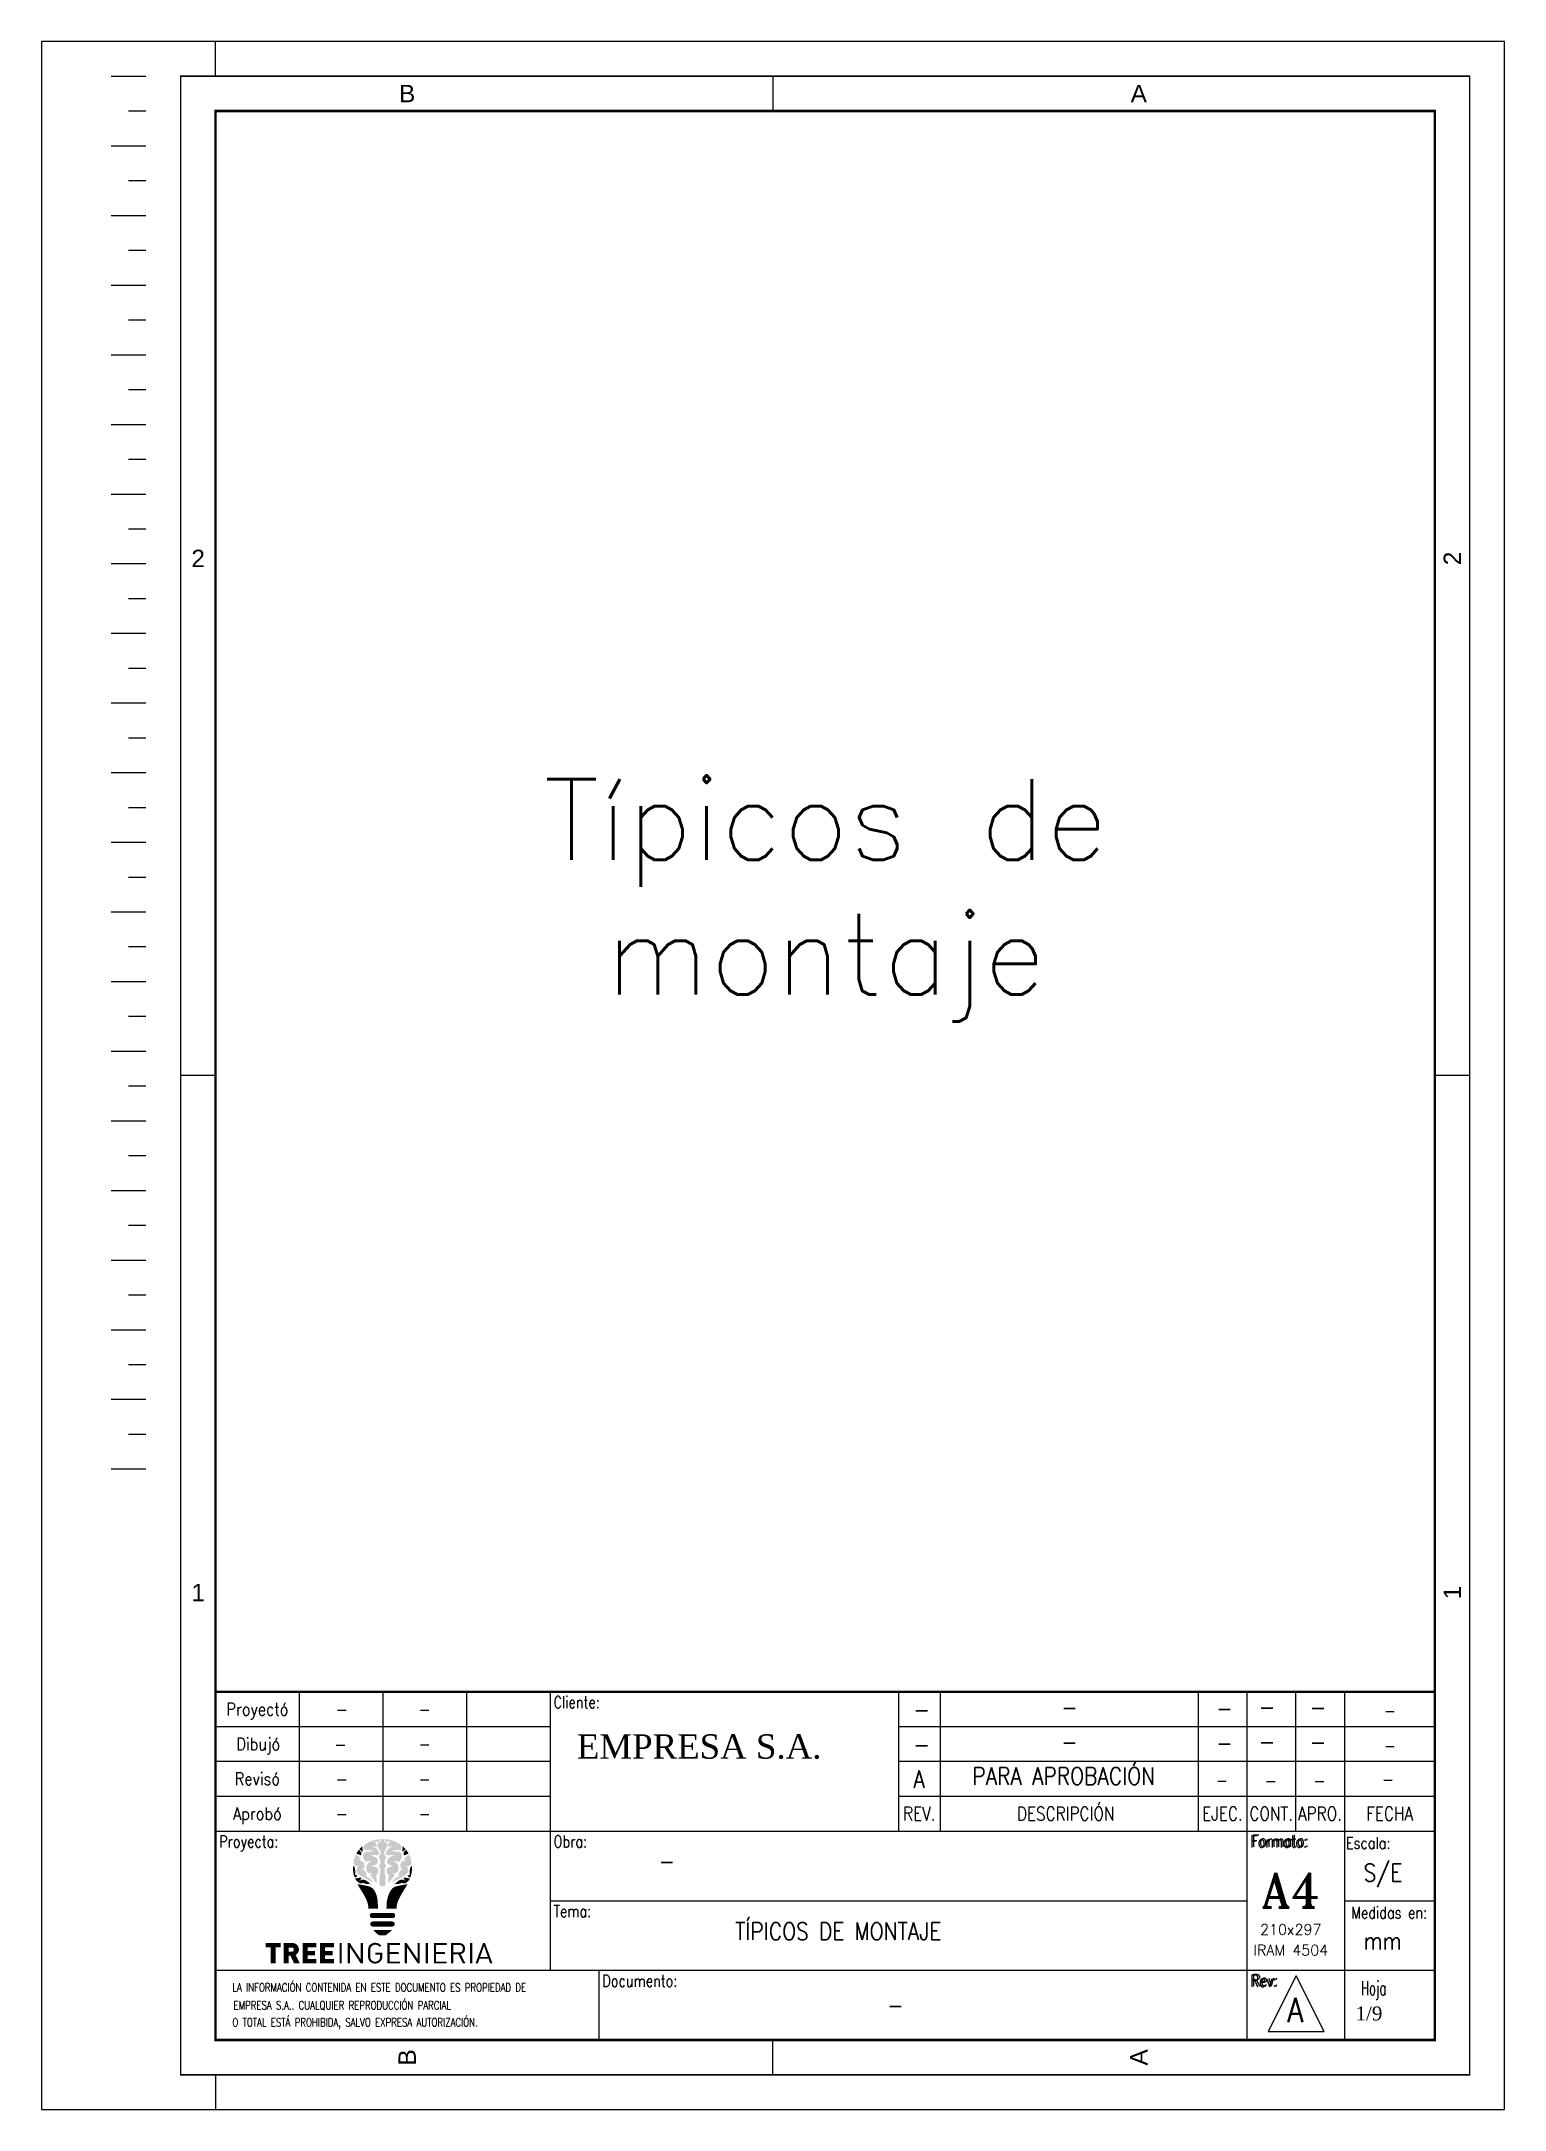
# Paper-space layout 'Carátula' of a CAD drawing. Header units: millimetres. Extents: x 323 to 533, y -7 to 290.
import ezdxf
from ezdxf.enums import TextEntityAlignment as Align

# ---------------------------------------------------------------- set-up
doc = ezdxf.new("R2010")
doc.units = ezdxf.units.MM
doc.layers.add('Capa 1', color=7, linetype='Continuous')
doc.layers.add('Rotulo', color=7, linetype='Continuous')
doc.styles.add('FB', font='txt.shx')
doc.styles.add('ROMANS', font='times.ttf', dxfattribs={"height": 2.5})
doc.styles.add('Rotulo_RS', font='romans.shx', dxfattribs={"width": 0.85})
doc.styles.add('Rotulo_RT', font='romant.shx', dxfattribs={"width": 0.85})
doc.styles.get("Standard").update_dxf_attribs({"font": 'arial.ttf'})

# ---------------------------------------------------------------- blocks, each defined once
blk = doc.blocks.new('TREE')
at = {"layer": 'Capa 1', "true_color": 0x82be28}
h = blk.add_hatch(color=62, dxfattribs=at)
h.dxf.hatch_style = 2
edge = h.paths.add_edge_path()
edge.add_spline(control_points=[(-3.02, 4.98), (-3.05, 4.92), (-3.08, 4.87), (-3.11, 4.82), (-3.37, 4.44), (-3.36, 4.19), (-3.04, 3.86), (-2.92, 3.74), (-2.77, 3.65), (-2.62, 3.56), (-2.03, 3.23), (-1.44, 2.9), (-0.91, 2.6), (-1.03, 2.96), (-1.31, 3.22), (-2.16, 3.64), (-2, 3.63), (-1.88, 3.62), (-1.74, 3.61), (-1.97, 3.99), (-2, 4.5), (-2.58, 4.54), (-2.45, 4.56), (-2.31, 4.58), (-2.16, 4.61), (-2.16, 4.9), (-2.06, 5.25), (-2.19, 5.45), (-2.33, 5.66), (-2.68, 5.73), (-2.94, 5.87), (-2.83, 5.89), (-2.73, 5.91), (-2.6, 5.93), (-2.81, 6.26), (-3.06, 6.48), (-3.39, 6.6), (-3.54, 6.3), (-3.65, 5.98), (-3.71, 5.64), (-3.67, 5.03), (-3.53, 4.93), (-3.02, 4.98)], knot_values=[0, 0, 0, 0, 1, 1, 1, 2, 2, 2, 3, 3, 3, 4, 4, 4, 5, 5, 5, 6, 6, 6, 7, 7, 7, 8, 8, 8, 9, 9, 9, 10, 10, 10, 11, 11, 11, 12, 12, 12, 13, 13, 13, 14, 14, 14, 14], degree=3, periodic=0)
h = blk.add_hatch(color=62, dxfattribs=at)
h.dxf.hatch_style = 2
edge = h.paths.add_edge_path()
edge.add_spline(control_points=[(-2.93, 7.32), (-3.07, 7.15), (-3.19, 6.96), (-3.3, 6.77), (-3.09, 6.67), (-2.86, 6.6), (-2.63, 6.51), (-2.45, 6.84), (-2.65, 7.09), (-2.93, 7.32)], knot_values=[0, 0, 0, 0, 1, 1, 1, 2, 2, 2, 3, 3, 3, 3], degree=3, periodic=0)
h = blk.add_hatch(color=62, dxfattribs=at)
h.dxf.hatch_style = 2
edge = h.paths.add_edge_path()
edge.add_spline(control_points=[(-2.38, 7.26), (-2.4, 7.45), (-2.48, 7.65), (-2.45, 7.82), (-2.6, 7.69), (-2.74, 7.55), (-2.87, 7.4), (-2.72, 7.28), (-2.57, 7.15), (-2.38, 7), (-2.38, 7.1), (-2.37, 7.18), (-2.38, 7.26)], knot_values=[0, 0, 0, 0, 1, 1, 1, 2, 2, 2, 3, 3, 3, 4, 4, 4, 4], degree=3, periodic=0)
h = blk.add_hatch(color=62, dxfattribs=at)
h.dxf.hatch_style = 2
edge = h.paths.add_edge_path()
edge.add_spline(control_points=[(-2.24, 7.41), (-2.14, 7.12), (-1.92, 7.28), (-1.74, 7.28), (-1.46, 7.27), (-1.17, 7.28), (-0.86, 7.09), (-1.21, 7.07), (-1.49, 7.07), (-1.77, 7.04), (-2.12, 7), (-2.29, 6.84), (-2.33, 6.53), (-2.38, 6.17), (-2.18, 5.7), (-1.91, 5.6), (-1.84, 5.58), (-1.74, 5.61), (-1.66, 5.63), (-1.51, 5.66), (-1.36, 5.69), (-1.21, 5.73), (-1.2, 5.71), (-1.19, 5.68), (-1.18, 5.66), (-1.72, 5.41), (-1.94, 5), (-1.84, 4.43), (-1.76, 3.96), (-1.38, 3.9), (-0.9, 3.9), (-1.11, 3.81), (-1.23, 3.77), (-1.34, 3.72), (-1, 3.28), (-0.68, 2.87), (-0.36, 2.45), (-0.47, 2.84), (-0.2, 3.29), (-0.53, 3.65), (-0.19, 3.78), (-0.12, 4.08), (-0.15, 4.38), (-0.2, 4.94), (-0.74, 4.83), (-1.11, 4.98), (-0.74, 5.15), (-0.16, 5.07), (-0.19, 5.65), (-0.22, 6.26), (-0.76, 6.34), (-1.22, 6.51), (-0.98, 6.55), (-0.74, 6.59), (-0.51, 6.54), (-0.13, 6.47), (0.06, 6.6), (-0.06, 6.98), (-0.13, 7.19), (-0.32, 7.38), (-0.49, 7.54), (-0.61, 7.65), (-0.79, 7.69), (-0.99, 7.79), (-0.84, 7.79), (-0.75, 7.79), (-0.66, 7.78), (-0.56, 7.78), (-0.47, 7.75), (-0.28, 7.72), (-0.41, 8.06), (-0.51, 8.32), (-0.62, 8.63), (-0.39, 8.47), (-0.14, 8.35), (0.06, 8.65), (0.1, 8.72), (0.12, 8.78), (0.12, 8.84), (-0.14, 8.81), (-0.4, 8.77), (-0.67, 8.7), (-1.07, 8.61), (-1.43, 8.47), (-1.75, 8.29), (-1.85, 8.23), (-1.95, 8.17), (-2.04, 8.1), (-2.27, 7.93), (-2.34, 7.69), (-2.24, 7.41)], knot_values=[0, 0, 0, 0, 1, 1, 1, 2, 2, 2, 3, 3, 3, 4, 4, 4, 5, 5, 5, 6, 6, 6, 7, 7, 7, 8, 8, 8, 9, 9, 9, 10, 10, 10, 11, 11, 11, 12, 12, 12, 13, 13, 13, 14, 14, 14, 15, 15, 15, 16, 16, 16, 17, 17, 17, 18, 18, 18, 19, 19, 19, 20, 20, 20, 21, 21, 21, 22, 22, 22, 23, 23, 23, 24, 24, 24, 25, 25, 25, 26, 26, 26, 27, 27, 27, 28, 28, 28, 29, 29, 29, 30, 30, 30, 30], degree=3, periodic=0)
h = blk.add_hatch(color=62, dxfattribs=at)
h.dxf.hatch_style = 2
edge = h.paths.add_edge_path()
edge.add_spline(control_points=[(-0.28, 8.28), (-0.22, 8.02), (-0.22, 7.73), (-0.09, 7.53), (0.28, 6.96), (0.3, 6.72), (-0.11, 6.23), (0.23, 5.83), (0.26, 5.41), (-0.07, 4.98), (0.24, 4.63), (0.19, 4.25), (0.11, 3.84), (0.02, 3.38), (0.02, 2.9), (0.01, 2.43), (0.01, 2.22), (0.15, 2.05), (0.41, 2.05), (0.43, 2.05), (0.44, 2.05), (0.45, 2.05), (0.47, 2.05), (0.48, 2.05), (0.5, 2.05), (0.76, 2.05), (0.89, 2.22), (0.89, 2.43), (0.89, 2.9), (0.88, 3.38), (0.8, 3.84), (0.72, 4.25), (0.67, 4.63), (0.98, 4.98), (0.64, 5.41), (0.68, 5.83), (1.02, 6.23), (0.6, 6.72), (0.62, 6.96), (1, 7.53), (1.13, 7.73), (1.13, 8.02), (1.19, 8.28), (0.9, 8.38), (0.61, 8.48), (0.64, 8.85), (0.52, 8.86), (0.39, 8.85), (0.26, 8.85), (0.3, 8.48), (0.01, 8.38), (-0.28, 8.28)], knot_values=[0, 0, 0, 0, 1, 1, 1, 2, 2, 2, 3, 3, 3, 4, 4, 4, 5, 5, 5, 6, 6, 6, 7, 7, 7, 8, 8, 8, 9, 9, 9, 10, 10, 10, 11, 11, 11, 12, 12, 12, 13, 13, 13, 14, 14, 14, 15, 15, 15, 16, 16, 16, 17, 17, 17, 17], degree=3, periodic=0)
h = blk.add_hatch(color=62, dxfattribs=at)
h.dxf.hatch_style = 2
edge = h.paths.add_edge_path()
edge.add_spline(control_points=[(0.85, 8.65), (1.05, 8.35), (1.3, 8.47), (1.53, 8.63), (1.41, 8.32), (1.31, 8.06), (1.19, 7.72), (1.37, 7.75), (1.47, 7.78), (1.56, 7.78), (1.66, 7.79), (1.75, 7.79), (1.9, 7.79), (1.7, 7.69), (1.52, 7.65), (1.4, 7.54), (1.23, 7.38), (1.03, 7.19), (0.97, 6.98), (0.85, 6.6), (1.03, 6.47), (1.42, 6.54), (1.65, 6.59), (1.89, 6.55), (2.13, 6.51), (1.67, 6.34), (1.13, 6.26), (1.1, 5.65), (1.07, 5.07), (1.65, 5.15), (2.02, 4.98), (1.65, 4.83), (1.11, 4.94), (1.05, 4.38), (1.02, 4.08), (1.1, 3.78), (1.44, 3.65), (1.1, 3.29), (1.38, 2.84), (1.27, 2.45), (1.59, 2.87), (1.91, 3.28), (2.25, 3.72), (2.14, 3.77), (2.02, 3.81), (1.81, 3.9), (2.29, 3.9), (2.66, 3.96), (2.75, 4.43), (2.85, 5), (2.63, 5.41), (2.09, 5.66), (2.1, 5.68), (2.11, 5.71), (2.12, 5.73), (2.27, 5.69), (2.42, 5.66), (2.57, 5.63), (2.65, 5.61), (2.75, 5.58), (2.82, 5.6), (3.09, 5.7), (3.29, 6.17), (3.24, 6.53), (3.2, 6.84), (3.03, 7), (2.67, 7.04), (2.4, 7.07), (2.12, 7.07), (1.77, 7.09), (2.08, 7.28), (2.36, 7.27), (2.65, 7.28), (2.82, 7.28), (3.05, 7.12), (3.15, 7.41), (3.24, 7.69), (3.18, 7.93), (2.95, 8.1), (2.85, 8.18), (2.74, 8.24), (2.62, 8.32), (2.05, 8.64), (1.43, 8.82), (0.78, 8.85), (0.78, 8.79), (0.8, 8.72), (0.85, 8.65)], knot_values=[0, 0, 0, 0, 1, 1, 1, 2, 2, 2, 3, 3, 3, 4, 4, 4, 5, 5, 5, 6, 6, 6, 7, 7, 7, 8, 8, 8, 9, 9, 9, 10, 10, 10, 11, 11, 11, 12, 12, 12, 13, 13, 13, 14, 14, 14, 15, 15, 15, 16, 16, 16, 17, 17, 17, 18, 18, 18, 19, 19, 19, 20, 20, 20, 21, 21, 21, 22, 22, 22, 23, 23, 23, 24, 24, 24, 25, 25, 25, 26, 26, 26, 27, 27, 27, 28, 28, 28, 29, 29, 29, 29], degree=3, periodic=0)
h = blk.add_hatch(color=62, dxfattribs=at)
h.dxf.hatch_style = 2
edge = h.paths.add_edge_path()
edge.add_spline(control_points=[(3.51, 5.93), (3.64, 5.91), (3.74, 5.89), (3.84, 5.87), (3.58, 5.73), (3.23, 5.66), (3.1, 5.45), (2.97, 5.25), (3.07, 4.9), (3.07, 4.61), (3.22, 4.58), (3.36, 4.56), (3.49, 4.54), (2.91, 4.5), (2.88, 3.99), (2.64, 3.61), (2.79, 3.62), (2.91, 3.63), (3.07, 3.64), (2.22, 3.22), (1.93, 2.96), (1.82, 2.6), (2.35, 2.9), (2.94, 3.23), (3.53, 3.56), (3.68, 3.65), (3.83, 3.74), (3.95, 3.86), (4.27, 4.19), (4.28, 4.44), (4.02, 4.82), (3.99, 4.87), (3.96, 4.92), (3.92, 4.98), (4.44, 4.93), (4.57, 5.03), (4.62, 5.62), (4.56, 5.97), (4.46, 6.29), (4.31, 6.6), (3.97, 6.49), (3.72, 6.26), (3.51, 5.93)], knot_values=[0, 0, 0, 0, 1, 1, 1, 2, 2, 2, 3, 3, 3, 4, 4, 4, 5, 5, 5, 6, 6, 6, 7, 7, 7, 8, 8, 8, 9, 9, 9, 10, 10, 10, 11, 11, 11, 12, 12, 12, 13, 13, 13, 14, 14, 14, 14], degree=3, periodic=0)
h = blk.add_hatch(color=62, dxfattribs=at)
h.dxf.hatch_style = 2
edge = h.paths.add_edge_path()
edge.add_spline(control_points=[(3.29, 7.26), (3.28, 7.18), (3.29, 7.1), (3.29, 7), (3.47, 7.15), (3.62, 7.27), (3.77, 7.39), (3.72, 7.45), (3.66, 7.51), (3.61, 7.57), (3.52, 7.65), (3.44, 7.72), (3.36, 7.8), (3.38, 7.63), (3.31, 7.44), (3.29, 7.26)], knot_values=[0, 0, 0, 0, 1, 1, 1, 2, 2, 2, 3, 3, 3, 4, 4, 4, 5, 5, 5, 5], degree=3, periodic=0)
h = blk.add_hatch(color=62, dxfattribs=at)
h.dxf.hatch_style = 2
edge = h.paths.add_edge_path()
edge.add_spline(control_points=[(3.54, 6.51), (3.77, 6.6), (4, 6.67), (4.21, 6.77), (4.1, 6.96), (3.98, 7.14), (3.84, 7.32), (3.56, 7.09), (3.36, 6.84), (3.54, 6.51)], knot_values=[0, 0, 0, 0, 1, 1, 1, 2, 2, 2, 3, 3, 3, 3], degree=3, periodic=0)
h = blk.add_hatch(color=62, dxfattribs=at)
h.dxf.hatch_style = 2
edge = h.paths.add_edge_path()
edge.add_spline(control_points=[(-3.13, 3.61), (-3.26, 3.64), (-3.37, 3.66), (-3.45, 3.68), (-3.44, 3.78), (-3.42, 3.88), (-3.43, 3.98), (-3.44, 4.17), (-3.47, 4.36), (-3.5, 4.55), (-3.5, 4.61), (-3.48, 4.69), (-3.51, 4.72), (-3.61, 4.81), (-3.69, 4.94), (-3.78, 5.05), (-3.8, 4.72), (-3.78, 4.37), (-3.72, 4.02), (-3.69, 3.79), (-3.62, 3.56), (-3.55, 3.35), (-3.35, 3.33), (-3.25, 3.4), (-3.13, 3.61)], knot_values=[0, 0, 0, 0, 1, 1, 1, 2, 2, 2, 3, 3, 3, 4, 4, 4, 5, 5, 5, 6, 6, 6, 7, 7, 7, 8, 8, 8, 8], degree=3, periodic=0)
h = blk.add_hatch(color=62, dxfattribs=at)
h.dxf.hatch_style = 2
edge = h.paths.add_edge_path()
edge.add_spline(control_points=[(-3.29, 2.89), (-3.02, 2.62), (-2.78, 2.33), (-2.37, 2.56), (-2.35, 2.57), (-2.31, 2.57), (-2.29, 2.56), (-1.97, 2.3), (-1.57, 2.49), (-1.22, 2.35), (-1.69, 2.67), (-2.03, 3.29), (-2.8, 2.9), (-2.7, 3.04), (-2.64, 3.13), (-2.58, 3.22), (-2.59, 3.25), (-2.6, 3.28), (-2.61, 3.32), (-2.75, 3.3), (-2.9, 3.31), (-3.03, 3.27), (-3.21, 3.21), (-3.37, 3.18), (-3.5, 3.19)], knot_values=[0, 0, 0, 0, 1, 1, 1, 2, 2, 2, 3, 3, 3, 4, 4, 4, 5, 5, 5, 6, 6, 6, 7, 7, 7, 8, 8, 8, 8], degree=3, periodic=0)
edge.add_line((-3.5, 3.19), (-3.29, 2.89))
h = blk.add_hatch(color=62, dxfattribs=at)
h.dxf.hatch_style = 2
edge = h.paths.add_edge_path()
edge.add_spline(control_points=[(4.4, 3.19), (4.27, 3.18), (4.12, 3.21), (3.94, 3.27), (3.81, 3.31), (3.66, 3.3), (3.52, 3.32), (3.51, 3.28), (3.5, 3.25), (3.49, 3.22), (3.55, 3.13), (3.61, 3.04), (3.71, 2.9), (2.94, 3.29), (2.59, 2.67), (2.13, 2.35), (2.47, 2.49), (2.88, 2.3), (3.2, 2.56), (3.22, 2.57), (3.26, 2.57), (3.28, 2.56), (3.69, 2.33), (3.93, 2.62), (4.2, 2.89)], knot_values=[0, 0, 0, 0, 1, 1, 1, 2, 2, 2, 3, 3, 3, 4, 4, 4, 5, 5, 5, 6, 6, 6, 7, 7, 7, 8, 8, 8, 8], degree=3, periodic=0)
edge.add_line((4.2, 2.89), (4.4, 3.19))
h = blk.add_hatch(color=62, dxfattribs=at)
h.dxf.hatch_style = 2
edge = h.paths.add_edge_path()
edge.add_spline(control_points=[(4.4, 4.55), (4.38, 4.36), (4.35, 4.17), (4.34, 3.98), (4.33, 3.88), (4.35, 3.78), (4.36, 3.68), (4.28, 3.66), (4.16, 3.64), (4.04, 3.61), (4.16, 3.4), (4.26, 3.33), (4.46, 3.35), (4.61, 3.78), (4.7, 4.23), (4.7, 4.71), (4.7, 4.82), (4.7, 4.94), (4.69, 5.05), (4.6, 4.94), (4.52, 4.81), (4.42, 4.72), (4.39, 4.69), (4.41, 4.61), (4.4, 4.55)], knot_values=[0, 0, 0, 0, 1, 1, 1, 2, 2, 2, 3, 3, 3, 4, 4, 4, 5, 5, 5, 6, 6, 6, 7, 7, 7, 8, 8, 8, 8], degree=3, periodic=0)
h = blk.add_hatch(color=62, dxfattribs=at)
h.dxf.hatch_style = 2
edge = h.paths.add_edge_path()
edge.add_spline(control_points=[(-1.28, 1.98), (-1.44, 2.04), (-1.61, 2.09), (-1.78, 2.13), (-2.23, 2.22), (-2.68, 2.3), (-3.13, 2.39), (-3.06, 2.25), (-2.98, 2.11), (-2.9, 1.97), (-2.76, 1.73), (-2.61, 1.5), (-2.47, 1.27), (-2.02, 0.52), (-1.57, -0.24), (-1.55, -1.16), (-1.09, -1.16), (-0.63, -1.16), (-0.17, -1.16), (-0.19, -0.89), (-0.21, -0.59), (-0.23, -0.17), (-0.26, 0.57), (-0.58, 1.71), (-1.28, 1.98)], knot_values=[0, 0, 0, 0, 1, 1, 1, 2, 2, 2, 3, 3, 3, 4, 4, 4, 5, 5, 5, 6, 6, 6, 7, 7, 7, 8, 8, 8, 8], degree=3, periodic=0)
h = blk.add_hatch(color=62, dxfattribs=at)
h.dxf.hatch_style = 2
edge = h.paths.add_edge_path()
edge.add_spline(control_points=[(2.19, 1.98), (1.49, 1.71), (1.08, 0.29), (1.05, -0.45), (1.04, -0.75), (1.03, -0.97), (1.02, -1.16), (1.5, -1.16), (1.98, -1.16), (2.46, -1.16), (2.48, -0.2), (2.96, 0.57), (3.43, 1.34), (3.59, 1.61), (3.75, 1.88), (3.91, 2.15), (3.95, 2.23), (4, 2.31), (4.04, 2.39), (3.59, 2.3), (3.14, 2.22), (2.69, 2.13), (2.52, 2.09), (2.35, 2.04), (2.19, 1.98)], knot_values=[0, 0, 0, 0, 1, 1, 1, 2, 2, 2, 3, 3, 3, 4, 4, 4, 5, 5, 5, 6, 6, 6, 7, 7, 7, 8, 8, 8, 8], degree=3, periodic=0)
at = {"layer": 'Capa 1', "true_color": 0x1e5a3c}
h = blk.add_hatch(color=119, dxfattribs=at)
edge = h.paths.add_edge_path()
edge.add_spline(control_points=[(0.44, -2.49), (-0.03, -2.49), (-0.49, -2.49), (-0.96, -2.49), (-1.22, -2.49), (-1.37, -2.35), (-1.37, -2.12), (-1.37, -1.9), (-1.21, -1.75), (-0.95, -1.75), (-0.01, -1.75), (0.93, -1.75), (1.87, -1.75), (2.12, -1.75), (2.28, -1.9), (2.28, -2.12), (2.28, -2.35), (2.13, -2.49), (1.87, -2.49), (1.39, -2.49), (0.91, -2.49), (0.44, -2.49)], knot_values=[0, 0, 0, 0, 1, 1, 1, 2, 2, 2, 3, 3, 3, 4, 4, 4, 5, 5, 5, 6, 6, 6, 7, 7, 7, 7], degree=3, periodic=0)
h = blk.add_hatch(color=119, dxfattribs=at)
edge = h.paths.add_edge_path()
edge.add_spline(control_points=[(0.44, -3.72), (-0.01, -3.72), (-0.46, -3.72), (-0.91, -3.72), (-1.14, -3.72), (-1.29, -3.58), (-1.3, -3.37), (-1.31, -3.15), (-1.16, -2.98), (-0.92, -2.98), (0, -2.98), (0.92, -2.98), (1.83, -2.98), (2.07, -2.98), (2.23, -3.15), (2.22, -3.37), (2.21, -3.58), (2.06, -3.72), (1.82, -3.72), (1.36, -3.72), (0.9, -3.72), (0.44, -3.72)], knot_values=[0, 0, 0, 0, 1, 1, 1, 2, 2, 2, 3, 3, 3, 4, 4, 4, 5, 5, 5, 6, 6, 6, 7, 7, 7, 7], degree=3, periodic=0)
h = blk.add_hatch(color=119, dxfattribs=at)
edge = h.paths.add_edge_path()
edge.add_spline(control_points=[(-0.92, -4.19), (0.01, -4.19), (0.9, -4.19), (1.79, -4.19), (1.8, -4.2), (1.81, -4.21), (1.81, -4.23), (1.54, -4.46), (1.26, -4.7), (0.98, -4.92), (0.92, -4.97), (0.83, -4.98), (0.75, -4.99), (0.64, -5), (0.53, -4.98), (0.42, -4.99), (0.07, -5.04), (-0.19, -4.91), (-0.42, -4.67), (-0.57, -4.51), (-0.73, -4.37), (-0.92, -4.19)], knot_values=[0, 0, 0, 0, 1, 1, 1, 2, 2, 2, 3, 3, 3, 4, 4, 4, 5, 5, 5, 6, 6, 6, 7, 7, 7, 7], degree=3, periodic=0)
h = blk.add_hatch(color=119, dxfattribs=at)
h.dxf.hatch_style = 2
h.paths.add_polyline_path([(-14.14, -6.71), (-14.86, -6.71), (-14.86, -9.01), (-15.58, -9.01), (-15.58, -6.71), (-16.31, -6.71), (-16.31, -6.07), (-14.14, -6.07)])
h = blk.add_hatch(color=119, dxfattribs=at)
h.dxf.hatch_style = 2
edge = h.paths.add_edge_path()
edge.add_spline(control_points=[(-11.39, -9.01), (-11.39, -9.01), (-12.23, -9.01), (-12.23, -9.01), (-12.23, -9.01), (-12.75, -7.91), (-12.75, -7.91), (-12.75, -7.91), (-12.99, -7.91), (-12.99, -7.91), (-12.99, -7.91), (-12.99, -9.01), (-12.99, -9.01), (-12.99, -9.01), (-13.71, -9.01), (-13.71, -9.01), (-13.71, -9.01), (-13.71, -6.07), (-13.71, -6.07), (-13.71, -6.07), (-12.55, -6.07), (-12.55, -6.07), (-12.34, -6.07), (-12.16, -6.11), (-12.01, -6.2), (-11.86, -6.29), (-11.74, -6.4), (-11.66, -6.55), (-11.58, -6.69), (-11.54, -6.85), (-11.54, -7.01), (-11.54, -7.2), (-11.59, -7.35), (-11.68, -7.49), (-11.78, -7.62), (-11.89, -7.72), (-12.02, -7.78), (-12.02, -7.78), (-11.39, -9.01), (-11.39, -9.01)], knot_values=[0, 0, 0, 0, 1, 1, 1, 2, 2, 2, 3, 3, 3, 4, 4, 4, 5, 5, 5, 6, 6, 6, 7, 7, 7, 8, 8, 8, 9, 9, 9, 10, 10, 10, 11, 11, 11, 12, 12, 12, 13, 13, 13, 13], degree=3, periodic=0)
edge = h.paths.add_edge_path()
edge.add_spline(control_points=[(-12.27, -7.01), (-12.27, -6.96), (-12.28, -6.91), (-12.3, -6.87), (-12.33, -6.82), (-12.37, -6.78), (-12.41, -6.76), (-12.46, -6.73), (-12.52, -6.72), (-12.58, -6.72), (-12.58, -6.72), (-12.99, -6.72), (-12.99, -6.72), (-12.99, -6.72), (-12.99, -7.31), (-12.99, -7.31), (-12.99, -7.31), (-12.58, -7.31), (-12.58, -7.31), (-12.52, -7.31), (-12.46, -7.3), (-12.41, -7.27), (-12.37, -7.24), (-12.33, -7.2), (-12.3, -7.16), (-12.28, -7.11), (-12.27, -7.07), (-12.27, -7.01)], knot_values=[0, 0, 0, 0, 1, 1, 1, 2, 2, 2, 3, 3, 3, 4, 4, 4, 5, 5, 5, 6, 6, 6, 7, 7, 7, 8, 8, 8, 9, 9, 9, 9], degree=3, periodic=0)
h = blk.add_hatch(color=119, dxfattribs=at)
h.dxf.hatch_style = 2
h.paths.add_polyline_path([(-9.02, -9.01), (-11.02, -9.01), (-11.02, -6.07), (-9.02, -6.07), (-9.02, -6.71), (-10.3, -6.71), (-10.3, -7.2), (-9.21, -7.2), (-9.21, -7.85), (-10.3, -7.85), (-10.3, -8.37), (-9.02, -8.37)])
h = blk.add_hatch(color=119, dxfattribs=at)
h.dxf.hatch_style = 2
h.paths.add_polyline_path([(-6.51, -9.01), (-8.51, -9.01), (-8.51, -6.07), (-6.51, -6.07), (-6.51, -6.71), (-7.78, -6.71), (-7.78, -7.2), (-6.69, -7.2), (-6.69, -7.85), (-7.78, -7.85), (-7.78, -8.37), (-6.51, -8.37)])
h = blk.add_hatch(color=119, dxfattribs=at)
h.dxf.hatch_style = 2
h.paths.add_polyline_path([(-5.39, -9.01), (-5.7, -9.01), (-5.7, -6.07), (-5.39, -6.07)])
h = blk.add_hatch(color=119, dxfattribs=at)
h.dxf.hatch_style = 2
h.paths.add_polyline_path([(-2.36, -9.01), (-2.66, -9.01), (-4.22, -6.65), (-4.22, -9.01), (-4.54, -9.01), (-4.54, -6.07), (-4.24, -6.07), (-2.68, -8.42), (-2.68, -6.07), (-2.36, -6.07)])
h = blk.add_hatch(color=119, dxfattribs=at)
h.dxf.hatch_style = 2
edge = h.paths.add_edge_path()
edge.add_spline(control_points=[(0.44, -7.94), (0.44, -8.1), (0.42, -8.25), (0.38, -8.37), (0.34, -8.49), (0.27, -8.6), (0.18, -8.69), (0.09, -8.8), (-0.03, -8.89), (-0.16, -8.94), (-0.3, -9), (-0.44, -9.03), (-0.59, -9.03), (-0.89, -9.03), (-1.14, -8.93), (-1.35, -8.73), (-1.42, -8.66), (-1.47, -8.58), (-1.51, -8.51), (-1.54, -8.44), (-1.57, -8.36), (-1.59, -8.27), (-1.6, -8.17), (-1.61, -8.08), (-1.62, -7.98), (-1.62, -7.88), (-1.62, -7.73), (-1.62, -7.54), (-1.62, -7.29), (-1.62, -7.1), (-1.61, -6.97), (-1.6, -6.85), (-1.58, -6.74), (-1.54, -6.63), (-1.5, -6.53), (-1.44, -6.44), (-1.35, -6.35), (-1.14, -6.14), (-0.89, -6.04), (-0.59, -6.04), (-0.47, -6.04), (-0.36, -6.06), (-0.26, -6.09), (-0.16, -6.11), (-0.07, -6.16), (0.02, -6.22), (0.11, -6.27), (0.2, -6.35), (0.29, -6.44), (0.29, -6.44), (0.08, -6.65), (0.08, -6.65), (-0.01, -6.57), (-0.08, -6.51), (-0.14, -6.46), (-0.2, -6.42), (-0.26, -6.38), (-0.34, -6.36), (-0.41, -6.34), (-0.5, -6.32), (-0.59, -6.32), (-0.69, -6.32), (-0.78, -6.34), (-0.87, -6.38), (-0.96, -6.41), (-1.03, -6.46), (-1.1, -6.53), (-1.19, -6.63), (-1.25, -6.74), (-1.27, -6.86), (-1.3, -6.99), (-1.31, -7.22), (-1.31, -7.54), (-1.31, -7.86), (-1.3, -8.08), (-1.27, -8.21), (-1.25, -8.34), (-1.19, -8.45), (-1.1, -8.55), (-0.97, -8.68), (-0.8, -8.75), (-0.59, -8.75), (-0.48, -8.75), (-0.38, -8.73), (-0.28, -8.69), (-0.19, -8.64), (-0.11, -8.58), (-0.04, -8.5), (0.07, -8.37), (0.12, -8.19), (0.12, -7.96), (0.12, -7.96), (0.12, -7.74), (0.12, -7.74), (0.12, -7.74), (-0.59, -7.74), (-0.59, -7.74), (-0.59, -7.74), (-0.59, -7.47), (-0.59, -7.47), (-0.59, -7.47), (0.44, -7.47), (0.44, -7.47), (0.44, -7.47), (0.44, -7.94), (0.44, -7.94)], knot_values=[0, 0, 0, 0, 1, 1, 1, 2, 2, 2, 3, 3, 3, 4, 4, 4, 5, 5, 5, 6, 6, 6, 7, 7, 7, 8, 8, 8, 9, 9, 9, 10, 10, 10, 11, 11, 11, 12, 12, 12, 13, 13, 13, 14, 14, 14, 15, 15, 15, 16, 16, 16, 17, 17, 17, 18, 18, 18, 19, 19, 19, 20, 20, 20, 21, 21, 21, 22, 22, 22, 23, 23, 23, 24, 24, 24, 25, 25, 25, 26, 26, 26, 27, 27, 27, 28, 28, 28, 29, 29, 29, 30, 30, 30, 31, 31, 31, 32, 32, 32, 33, 33, 33, 34, 34, 34, 35, 35, 35, 35], degree=3, periodic=0)
h = blk.add_hatch(color=119, dxfattribs=at)
h.dxf.hatch_style = 2
h.paths.add_polyline_path([(2.98, -9.01), (1.16, -9.01), (1.16, -6.07), (2.98, -6.07), (2.98, -6.35), (1.47, -6.35), (1.47, -7.38), (2.76, -7.38), (2.76, -7.66), (1.47, -7.66), (1.47, -8.73), (2.98, -8.73)])
h = blk.add_hatch(color=119, dxfattribs=at)
h.dxf.hatch_style = 2
h.paths.add_polyline_path([(5.81, -9.01), (5.51, -9.01), (3.95, -6.65), (3.95, -9.01), (3.64, -9.01), (3.64, -6.07), (3.93, -6.07), (5.5, -8.42), (5.5, -6.07), (5.81, -6.07)])
h = blk.add_hatch(color=119, dxfattribs=at)
h.dxf.hatch_style = 2
h.paths.add_polyline_path([(6.98, -9.01), (6.66, -9.01), (6.66, -6.07), (6.98, -6.07)])
h = blk.add_hatch(color=119, dxfattribs=at)
h.dxf.hatch_style = 2
h.paths.add_polyline_path([(9.65, -9.01), (7.83, -9.01), (7.83, -6.07), (9.65, -6.07), (9.65, -6.35), (8.14, -6.35), (8.14, -7.38), (9.43, -7.38), (9.43, -7.66), (8.14, -7.66), (8.14, -8.73), (9.65, -8.73)])
h = blk.add_hatch(color=119, dxfattribs=at)
h.dxf.hatch_style = 2
edge = h.paths.add_edge_path()
edge.add_spline(control_points=[(12.37, -9.01), (12.37, -9.01), (12, -9.01), (12, -9.01), (12, -9.01), (11.33, -7.7), (11.33, -7.7), (11.33, -7.7), (10.62, -7.7), (10.62, -7.7), (10.62, -7.7), (10.62, -9.01), (10.62, -9.01), (10.62, -9.01), (10.31, -9.01), (10.31, -9.01), (10.31, -9.01), (10.31, -6.07), (10.31, -6.07), (10.31, -6.07), (11.44, -6.07), (11.44, -6.07), (11.61, -6.07), (11.76, -6.1), (11.89, -6.17), (12.02, -6.23), (12.13, -6.33), (12.2, -6.45), (12.27, -6.58), (12.31, -6.72), (12.31, -6.88), (12.31, -7.1), (12.25, -7.27), (12.13, -7.41), (12.02, -7.55), (11.86, -7.63), (11.67, -7.67), (11.67, -7.67), (12.37, -9.01), (12.37, -9.01)], knot_values=[0, 0, 0, 0, 1, 1, 1, 2, 2, 2, 3, 3, 3, 4, 4, 4, 5, 5, 5, 6, 6, 6, 7, 7, 7, 8, 8, 8, 9, 9, 9, 10, 10, 10, 11, 11, 11, 12, 12, 12, 13, 13, 13, 13], degree=3, periodic=0)
edge = h.paths.add_edge_path()
edge.add_spline(control_points=[(11.99, -6.89), (11.99, -6.71), (11.94, -6.58), (11.83, -6.49), (11.73, -6.39), (11.59, -6.35), (11.41, -6.35), (11.41, -6.35), (10.62, -6.35), (10.62, -6.35), (10.62, -6.35), (10.62, -7.43), (10.62, -7.43), (10.62, -7.43), (11.41, -7.43), (11.41, -7.43), (11.52, -7.43), (11.62, -7.41), (11.71, -7.37), (11.8, -7.33), (11.87, -7.27), (11.92, -7.19), (11.97, -7.11), (11.99, -7.01), (11.99, -6.89)], knot_values=[0, 0, 0, 0, 1, 1, 1, 2, 2, 2, 3, 3, 3, 4, 4, 4, 5, 5, 5, 6, 6, 6, 7, 7, 7, 8, 8, 8, 8], degree=3, periodic=0)
h = blk.add_hatch(color=119, dxfattribs=at)
h.dxf.hatch_style = 2
h.paths.add_polyline_path([(13.33, -9.01), (13.02, -9.01), (13.02, -6.07), (13.33, -6.07)])
h = blk.add_hatch(color=119, dxfattribs=at)
h.dxf.hatch_style = 2
h.paths.add_polyline_path([(16.24, -9.01), (15.9, -9.01), (15.67, -8.34), (14.38, -8.34), (14.14, -9.01), (13.81, -9.01), (14.89, -6.07), (15.16, -6.07)])
h.paths.add_polyline_path([(15.57, -8.07), (15.03, -6.52), (14.47, -8.07)])
blk = doc.blocks.new('BLOQUE-ROTULO-TREE')
for p, q in [((-163, 50), (-163, 30)), ((-139, 50), (-139, 30)), ((-127, 50), (-127, 10)), ((-77, 50), (-77, 30)), ((-71, 50), (-71, 30)), ((-34, 50), (-34, 30)), ((-27, 50), (-27, 0)), ((-20, 50), (-20, 30)), ((-13, 50), (-13, 0)), ((-175, 45), (-127, 45)), ((-77, 45), (0, 45)), ((-127, 40), (-175, 40)), ((0, 40), (-77, 40)), ((-175, 35), (-127, 35)), ((-77, 35), (0, 35)), ((-175, 30), (0, 30)), ((-127, 20), (-27, 20)), ((-13, 20), (0, 20)), ((0, 10), (-175, 10)), ((-120, 10), (-120, 0))]:
    blk.add_line(p, q)
blk.add_lwpolyline([(-19.91, 9.2), (-23.91, 1.2), (-15.91, 1.2), (-19.91, 9.2)])
at = {"layer": 'Rotulo'}
blk.add_line((-151, 50), (-151, 30), dxfattribs=at)
at = {"layer": 'Rotulo', "const_width": 0.35}
blk.add_lwpolyline([(-175, 50), (0, 50), (0, 0), (-175, 0)], close=True, dxfattribs=at)
blk.add_blockref('TREE', (-151.5, 20))
at = {"style": 'Rotulo_RS'}
for s, height, width, p in [('Proyectó', 1.8, 0.85, (-169, 47.5)), ('-', 2, 0.8, (-156.87, 47.5)), ('-', 1.92, 0.8, (-144.98, 47.5)), ('Dibujó', 1.8, 0.85, (-168.87, 42.5)), ('-', 2, 0.8, (-157.07, 42.5)), ('-', 1.92, 0.8, (-144.98, 42.5)), ('Revisó', 1.8, 0.85, (-169, 37.5)), ('-', 2, 0.8, (-156.87, 37.5)), ('-', 1.92, 0.8, (-144.98, 37.5)), ('-', 2, 0.8, (-30.56, 37.32)), ('-', 2, 0.8, (-23.56, 37.26)), ('-', 2, 0.8, (-16.56, 37.26)), ('-', 1.92, 0.8, (-6.75, 37.47)), ('Aprobó', 1.8, 0.85, (-169, 32.5)), ('REV.', 2, 0.8, (-74, 32.5)), ('DESCRIPCIÓN', 2, 0.8, (-53, 32.5)), ('EJEC.', 2, 0.8, (-30.5, 32.5)), ('CONT.', 2, 0.8, (-23.5, 32.5)), ('APRO.', 2, 0.8, (-16.5, 32.5)), ('FECHA', 2, 0.8, (-6.5, 32.5)), ('-', 2, 0.8, (-156.87, 32.5)), ('-', 1.92, 0.8, (-144.98, 32.5)), ('Medidas en:', 1.7, 0.8, (-6.57, 18.29))]:
    blk.add_text(s, height=height, dxfattribs=dict(at, width=width)).set_placement(p, align=Align.MIDDLE_CENTER)
for s, height, width, p in [('Cliente:', 1.7, 0.8, (-126.5, 48.5)), ('Proyecta:', 1.7, 0.8, (-174.5, 28.5)), ('Obra:', 1.7, 0.8, (-126.5, 28.5)), ('Formato:', 1.7, 0.8, (-26.25, 28.59)), ('Escala:', 1.7, 0.8, (-12.79, 28.29)), ('Tema:', 1.7, 0.8, (-126.5, 18.5)), ('Documento:', 1.7, 0.8, (-119.5, 8.5)), ('Rev:', 1.7, 0.8, (-26.25, 8.59)), ('LA INFORMACIÓN CONTENIDA EN ESTE DOCUMENTO ES PROPIEDAD DE', 1.2, 0.75, (-172.59, 7.54)), ('EMPRESA S.A.. CUALQUIER REPRODUCCIÓN PARCIAL ', 1.2, 0.75, (-172.42, 4.99)), ('O TOTAL ESTÁ PROHIBIDA, SALVO EXPRESA AUTORIZACIÓN. ', 1.2, 0.75, (-172.59, 2.54))]:
    blk.add_text(s, height=height, dxfattribs=dict(at, width=width)).set_placement(p, align=Align.MIDDLE_LEFT)
at = {"layer": 'Rotulo'}
for s, width, insert, char_height, attachment_point, style in [('-', 31.1664, (-53.63, 49.04), 2.5, 1, 'Rotulo_RS'), ('-', 31.1664, (-25.28, 49.09), 2.5, 1, 'Rotulo_RS'), ('-', 31.1664, (-17.97, 49.03), 2.5, 1, 'Rotulo_RS'), ('-', 31.1664, (-74.85, 48.69), 2.5, 1, 'Rotulo_RS'), ('-', 31.1664, (-31.37, 48.89), 2.5, 1, 'Rotulo_RS'), ('-', 31.1664, (-7.3, 48.18), 1.8, 1, 'Rotulo_RS'), ('EMPRESA S.A.', 43.6015, (-123.15, 43.9), 3.5, 1, 'ROMANS'), ('-', 31.1664, (-74.85, 43.69), 2.5, 1, 'Rotulo_RS'), ('-', 31.1664, (-53.63, 44.04), 2.5, 1, 'Rotulo_RS'), ('-', 31.1664, (-31.37, 43.89), 2.5, 1, 'Rotulo_RS'), ('-', 31.1664, (-25.28, 44.09), 2.5, 1, 'Rotulo_RS'), ('-', 31.1664, (-17.97, 44.03), 2.5, 1, 'Rotulo_RS'), ('-', 31.1664, (-7.3, 43.18), 1.8, 1, 'Rotulo_RS'), ('A', 31.1664, (-74.85, 38.69), 2.5, 1, 'Rotulo_RS'), ('PARA APROBACIÓN', 31.1664, (-66.38, 39.15), 2.5, 1, 'Rotulo_RS'), ('-', 105.7564, (-111.43, 26.93), 2.5, 1, 'Rotulo_RS'), ('TÍPICOS DE MONTAJE', 110.4623, (-100.42, 16.86), 2.5, 1, 'Rotulo_RS'), ('A', 31.1664, (-21.17, 6.07), 3.5, 1, 'Rotulo_RS'), ('\\pxqc;-', 51.9613, (-77.42, 5), 2.5, 5, 'Rotulo_RS')]:
    blk.add_mtext_dynamic_manual_height_columns(s, width=width, gutter_width=12.5, heights=[0], dxfattribs=dict(at, insert=insert, char_height=char_height, attachment_point=attachment_point, style=style))
blk = doc.blocks.new('BORDER')
at = {"style": 'ROMANS'}
blk.add_attdef('SHEET#', (-1.02, -1.34), '', height=2, dxfattribs=at)
at = {"layer": 'Rotulo', "style": 'Rotulo_RS', "width": 0.6}
blk.add_text('Hoja', height=2, dxfattribs=at).set_placement((1.59, 2.99), align=Align.MIDDLE)

psp = doc.layouts.new('Carátula')

# ---------------------------------------------------------------- linework, layer by layer
at = {"layer": 'Rotulo'}
for p, q in [((348.17, 284.73), (348.17, 289.73)), ((333.17, 284.73), (338.17, 284.73)), ((428.17, 284.73), (428.17, 279.73)), ((335.67, 279.73), (338.17, 279.73)), ((333.17, 274.73), (338.17, 274.73)), ((335.67, 269.73), (338.17, 269.73)), ((333.17, 264.73), (338.17, 264.73)), ((335.67, 259.73), (338.17, 259.73)), ((333.17, 254.73), (338.17, 254.73)), ((335.67, 249.73), (338.17, 249.73)), ((333.17, 244.73), (338.17, 244.73)), ((335.67, 239.73), (338.17, 239.73)), ((333.17, 234.73), (338.17, 234.73)), ((335.67, 229.73), (338.17, 229.73)), ((333.17, 224.73), (338.17, 224.73)), ((335.67, 219.73), (338.17, 219.73)), ((333.17, 214.73), (338.17, 214.73)), ((335.67, 209.73), (338.17, 209.73)), ((333.17, 204.73), (338.17, 204.73)), ((335.67, 199.73), (338.17, 199.73)), ((333.17, 194.73), (338.17, 194.73)), ((335.67, 189.73), (338.17, 189.73)), ((333.17, 184.73), (338.17, 184.73)), ((335.67, 179.73), (338.17, 179.73)), ((333.17, 174.73), (338.17, 174.73)), ((335.67, 169.73), (338.17, 169.73)), ((333.17, 164.73), (338.17, 164.73)), ((335.67, 159.73), (338.17, 159.73)), ((333.17, 154.73), (338.17, 154.73)), ((335.67, 149.73), (338.17, 149.73)), ((333.17, 144.73), (338.17, 144.73)), ((335.67, 139.73), (338.17, 139.73)), ((348.17, 141.23), (343.17, 141.23)), ((528.17, 141.23), (523.17, 141.23)), ((333.17, 134.73), (338.17, 134.73)), ((335.67, 129.73), (338.17, 129.73)), ((333.17, 124.73), (338.17, 124.73)), ((335.67, 119.73), (338.17, 119.73)), ((333.17, 114.73), (338.17, 114.73)), ((335.67, 109.73), (338.17, 109.73)), ((333.17, 104.73), (338.17, 104.73)), ((335.67, 99.73), (338.17, 99.73)), ((333.17, 94.73), (338.17, 94.73)), ((335.67, 89.73), (338.17, 89.73)), ((333.17, 84.73), (338.17, 84.73)), ((428.17, -2.27), (428.17, 2.73)), ((348.17, -2.27), (348.17, -7.27))]:
    psp.add_line(p, q, dxfattribs=at)
at = {"layer": 'Rotulo', "linetype": 'Continuous'}
psp.add_lwpolyline([(323.17, -7.27), (533.17, -7.27), (533.17, 289.73), (323.17, 289.73)], close=True, dxfattribs=at)
at = {"layer": 'Rotulo'}
for points, const_width in [([(343.17, -2.27), (528.17, -2.27), (528.17, 284.73), (343.17, 284.73)], 0.2), ([(348.17, 2.73), (523.17, 2.73), (523.17, 279.73), (348.17, 279.73)], 0.35), ([(348.17, 52.73), (523.17, 52.73), (523.17, 2.73), (348.17, 2.73)], 0.35)]:
    psp.add_lwpolyline(points, close=True, dxfattribs=dict(at, const_width=const_width))

# ---------------------------------------------------------------- block references
psp.add_blockref('BLOQUE-ROTULO-TREE', (523.17, 2.73))
psp.add_blockref('BORDER', (512.79, 6.88)).add_auto_attribs({'SHEET#': '1/9'})

# ---------------------------------------------------------------- texts
at = {"style": 'Rotulo_RS', "width": 0.8}
for s, p in [('Formato:', (496.67, 31.23)), ('Rev:', (496.67, 11.23))]:
    psp.add_text(s, height=1.7, dxfattribs=at).set_placement(p, align=Align.MIDDLE_LEFT)
at = {"style": 'Rotulo_RT'}
psp.add_text('A4', height=4.95, dxfattribs=at).set_placement((502.48, 24.24), align=Align.MIDDLE)
at = {"insert": (435.76, 166.38), "char_height": 11.6067, "attachment_point": 5, "style": 'FB'}
psp.add_mtext_dynamic_manual_height_columns('Típicos de \\Pmontaje', width=203.1178, gutter_width=14.51, heights=[0], dxfattribs=at)
at = {"layer": 'Rotulo'}
for s, p in [('B', (375.67, 282.23)), ('A', (480.67, 282.23)), ('2', (345.67, 215.48)), ('1', (345.67, 66.98))]:
    psp.add_text(s, height=2.5, dxfattribs=at).set_placement(p, align=Align.MIDDLE_CENTER)
for s, p in [('2', (525.67, 215.48)), ('1', (525.67, 66.98)), ('B', (375.67, 0.23)), ('A', (480.67, 0.23))]:
    psp.add_text(s, height=2.5, rotation=90, dxfattribs=at).set_placement(p, align=Align.MIDDLE_CENTER)
at = {"layer": 'Rotulo', "style": 'Rotulo_RS'}
for s, p in [('210x297', (502.48, 18.59)), ('IRAM 4504', (502.48, 15.62))]:
    psp.add_text(s, height=1.5, dxfattribs=at).set_placement(p, align=Align.MIDDLE)
at = {"layer": 'Rotulo', "char_height": 2.5, "attachment_point": 1, "style": 'Rotulo_RS'}
for s, insert in [('S/E', (512.93, 28.01)), ('mm', (512.93, 18.21))]:
    psp.add_mtext_dynamic_manual_height_columns(s, width=31.1664, gutter_width=12.5, heights=[0], dxfattribs=dict(at, insert=insert))

doc.saveas('drawing.dxf')
